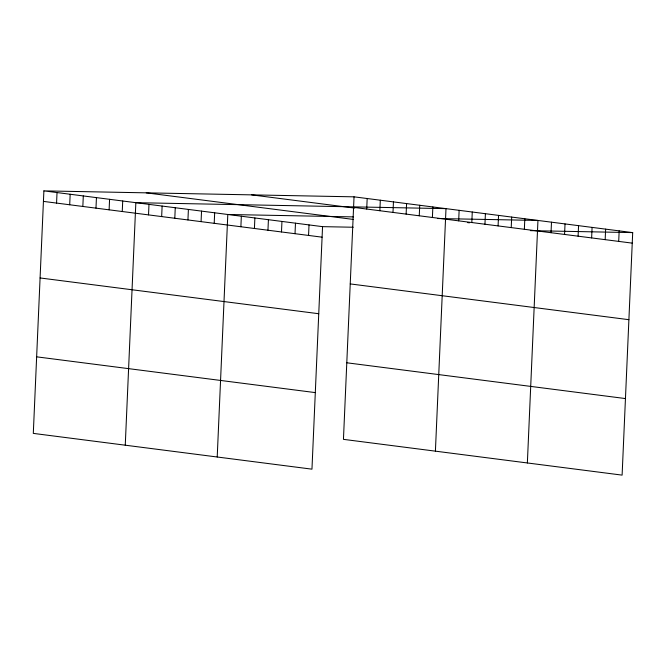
<?xml version="1.0" encoding="UTF-8"?>
<svg xmlns="http://www.w3.org/2000/svg" width="666" height="666" viewBox="0 0 666 666"><rect width="100%" height="100%" fill="white"/><g stroke="black" fill="none" stroke-linecap="round" stroke-linejoin="round"><path stroke-width="1" d="M43.889 190.876L33.3 433.391L311.963 469.164L322.552 226.648L43.889 190.876L354.037 196.836L632.7 232.609L622.111 475.124L343.448 439.352L354.037 196.836M56.568 203.08L57.026 192.566M69.705 204.77L70.163 194.247M82.842 206.452L83.3 195.937M95.979 208.142L96.437 197.619M109.116 209.832L109.574 199.309M122.253 211.513L122.711 200.999M125.258 445.196L135.847 202.68L445.995 208.641L435.406 451.157M148.526 214.885L148.984 204.37M161.663 216.575L162.121 206.052M174.8 218.265L175.258 207.742M187.937 219.946L188.395 209.432M201.074 221.636L201.532 211.114M214.211 223.318L214.668 212.804M217.216 457.001L227.805 214.485L353.48 216.9M240.884 226.748L241.342 216.225M254.42 228.48L254.878 217.965M267.957 230.22L268.415 219.705M281.485 231.959L281.951 221.437M295.021 233.699L295.479 223.177M308.558 235.431L309.016 224.917M366.716 209.041L367.174 198.526M379.853 210.731L380.311 200.208M392.99 212.412L393.448 201.898M406.127 214.102L406.585 203.58M419.264 215.792L419.722 205.27M432.4 217.474L432.858 206.951M458.674 220.846L459.132 210.331M471.811 222.536L472.269 212.013M484.948 224.217L485.406 213.703M498.085 225.907L498.543 215.384M511.222 227.597L511.679 217.074M524.358 229.279L524.816 218.764M527.364 462.962L537.953 220.446L437.654 218.523M551.032 232.709L551.49 222.186M564.568 234.44L565.026 223.926M578.096 236.18L578.563 225.657M591.633 237.92L592.091 227.397M605.169 239.652L605.627 229.137M618.706 241.392L619.164 230.877M322.552 226.648L353.255 227.239M530.352 230.644L632.7 232.609M353.579 207.359L632.242 243.132M251.69 194.872L354.762 208.1M467.507 222.577L469.447 222.827M146.237 192.84L353.355 219.43M43.432 201.398L322.094 237.171M350.233 283.916L628.895 319.688M40.085 277.955L318.748 313.728M346.786 362.787L625.457 398.568M36.647 356.834L315.309 392.607"/></g></svg>
